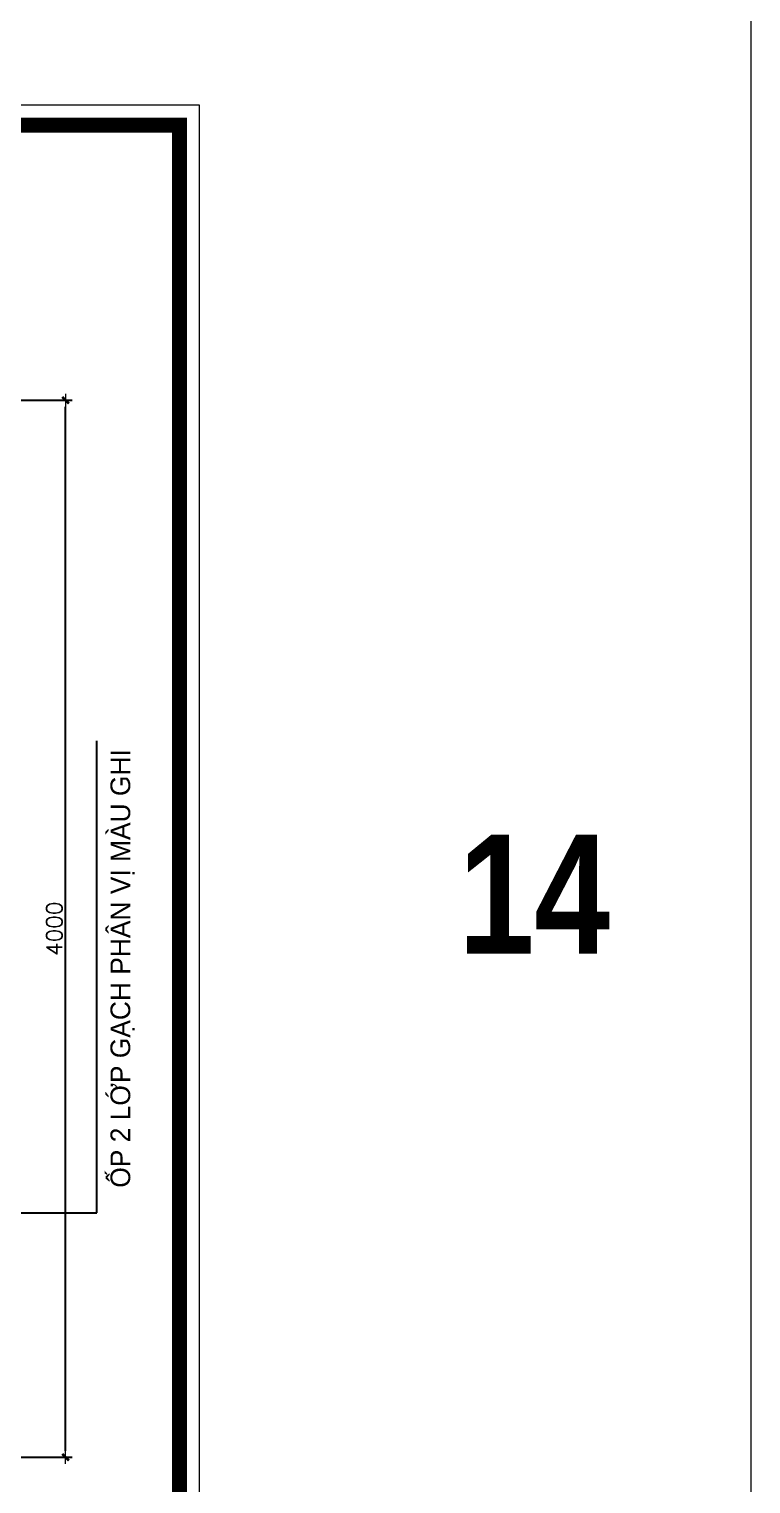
# Model space of a CAD drawing. Header units: millimetres. Extents: x 615730 to 2792744, y 139412 to 597571.
# Drawn here: x 1484059 to 1494978, y 260952 to 282974 of the extents above; entities that cross this region are included whole.
import ezdxf

# ---------------------------------------------------------------- set-up
doc = ezdxf.new("R2010")
doc.units = ezdxf.units.MM
doc.header["$MEASUREMENT"] = 0
doc.header["$PDMODE"] = 34
doc.layers.get('0').update_dxf_attribs({"lineweight": 5})
for name, color, linetype, lineweight in [('0.10_Thay', 5, 'Continuous', 20), ('KT', 148, 'Continuous', 18), ('thay', 7, 'Continuous', 15), ('VLIEU', 250, 'Continuous', 9)]:
    doc.layers.add(name, color=color, linetype=linetype, lineweight=lineweight)
for name, color, linetype in [('H', 252, 'Continuous'), ('HACH', 250, 'Continuous'), ('TEXT', 2, 'Continuous')]:
    doc.layers.add(name, color=color, linetype=linetype)
doc.styles.add('CHUHOA', font='')
doc.styles.add('romans', font='romans.shx', dxfattribs={"height": 240})
doc.styles.get("Standard").update_dxf_attribs({"font": ''})
doc.styles.get('CHUHOA').set_extended_font_data('.VnAvantH')
doc.styles.get('Standard').set_extended_font_data('VNI-Avo')
doc.dimstyles.new('1-50', dxfattribs={"dimtxt": 200, "dimasz": 100, "dimexe": 100, "dimexo": 0, "dimgap": 50, "dimtad": 1, "dimdec": 0, "dimlfac": 0.25, "dimzin": 0, "dimdsep": 46, "dimtxsty": 'romans', "dimblk": ']', "dimcen": 0, "dimdle": 100, "dimclrd": 148, "dimclre": 148, "dimclrt": 2, "dimadec": 0, "dimazin": 0, "dimtfac": 1.111111, "dimtdec": 0, "dimtix": 1, "dimtmove": 2, "dimatfit": 3, "dimldrblk": ']', "dimfxl": 200, "dimtolj": 1, "dimtzin": 0, "dimarcsym": 0})
doc.dimstyles.new('100', dxfattribs={"dimtxt": 200, "dimasz": 100, "dimexe": 100, "dimexo": 0, "dimgap": 50, "dimtad": 1, "dimdec": 0, "dimdsep": 46, "dimtxsty": 'romans', "dimblk": ']', "dimcen": 50, "dimdle": 100, "dimclrd": 148, "dimclre": 148, "dimclrt": 2, "dimadec": 0, "dimazin": 0, "dimtfac": 0.4, "dimtdec": 0, "dimtix": 1, "dimtmove": 2, "dimatfit": 3, "dimldrblk": ']', "dimfxl": 150, "dimtvp": 0.004, "dimtolj": 1, "dimarcsym": 0})

# ---------------------------------------------------------------- blocks, each defined once
blk = doc.blocks.new(']')
for p, q in [((1, 0), (-1, 0)), ((0, 1), (0, -1))]:
    blk.add_line(p, q)
at = {"color": 9, "const_width": 0.4}
blk.add_lwpolyline([(-0.51, -0.51), (0.51, 0.51)], dxfattribs=at)
blk = doc.blocks.new('*D2866')
at = {"layer": 'DEFPOINTS', "color": 0, "ltscale": 10, "transparency": 16777216}
for p in [(1482452, 277355), (1484611, 277355), (1482452, 261355)]:
    blk.add_point(p, dxfattribs=at)
at = {"layer": 'VLIEU', "color": 148, "lineweight": -2, "ltscale": 10, "transparency": 16777216}
for p, q in [((1482452, 277355), (1484711, 277355)), ((1484611, 261455), (1484611, 277255)), ((1482452, 261355), (1484711, 261355))]:
    blk.add_line(p, q, dxfattribs=at)
at = {"layer": 'VLIEU', "color": 148, "lineweight": -2, "ltscale": 10, "transparency": 16777216, "xscale": 100, "yscale": 100, "zscale": 100}
for p, rotation in [((1484611, 277355), 90), ((1484611, 261355), 270)]:
    blk.add_blockref(']', p, dxfattribs=dict(at, rotation=rotation))
at = {"layer": 'VLIEU', "color": 2, "ltscale": 10, "transparency": 16777216, "insert": (1484441, 269355), "char_height": 240, "attachment_point": 5, "rotation": 90, "style": 'romans'}
blk.add_mtext('\\A1;4000', dxfattribs=at)

msp = doc.modelspace()

# ---------------------------------------------------------------- linework, layer by layer
at = {"layer": 'H', "const_width": 227.1}
msp.add_lwpolyline([(1441980.4, 250333.6), (1486335.9, 250333.6), (1486335.9, 281518.7), (1441980.4, 281518.7)], close=True, dxfattribs=at)
at = {"layer": 'KT', "ltscale": 10}
msp.add_lwpolyline([(1251387.5, 325466.5), (1494978.2, 325466.5), (1494978.2, 210225.3), (1251387.5, 210225.3)], close=True, dxfattribs=at)
at = {"layer": 'thay', "linetype": 'Continuous'}
msp.add_lwpolyline([(1441677.7, 250030.8), (1486638.7, 250030.8), (1486638.7, 281821.4), (1441677.7, 281821.4)], close=True, dxfattribs=at)

# ---------------------------------------------------------------- texts
at = {"layer": '0.10_Thay', "insert": (1490555.7, 268979.9), "char_height": 1800, "width": 79177.8, "attachment_point": 7}
msp.add_mtext('{\\fVNI-Helve-Condense|b1|i0|c0|p2;14}', dxfattribs=at)
at = {"layer": 'TEXT', "style": 'CHUHOA'}
msp.add_text('èp 2 líp g¹ch ph©n vÞ mµu ghi', height=298.318, rotation=90, dxfattribs=at).set_placement((1485589, 265435.6))

# ---------------------------------------------------------------- dimensions: what is measured, and where the dimension line sits
at = {"layer": 'VLIEU', "ltscale": 10}
dim = msp.add_linear_dim(base=(1484611.3, 277355.1), p1=(1482451.6, 261355.1), p2=(1482451.6, 277355.1), angle=90, dimstyle='1-50', dxfattribs=at)
dim.commit()
dim.dimension.update_dxf_attribs({"geometry": '*D2866', "text_midpoint": (1484441.3, 269355.1)})

# ---------------------------------------------------------------- leaders
at = {"layer": 'HACH'}
msp.add_leader([(1480032.4, 265054.9), (1485084.8, 265054.9), (1485084.8, 272199.4)], dimstyle='100', override={"dimtad": 0}, dxfattribs=at)

doc.saveas('drawing.dxf')
